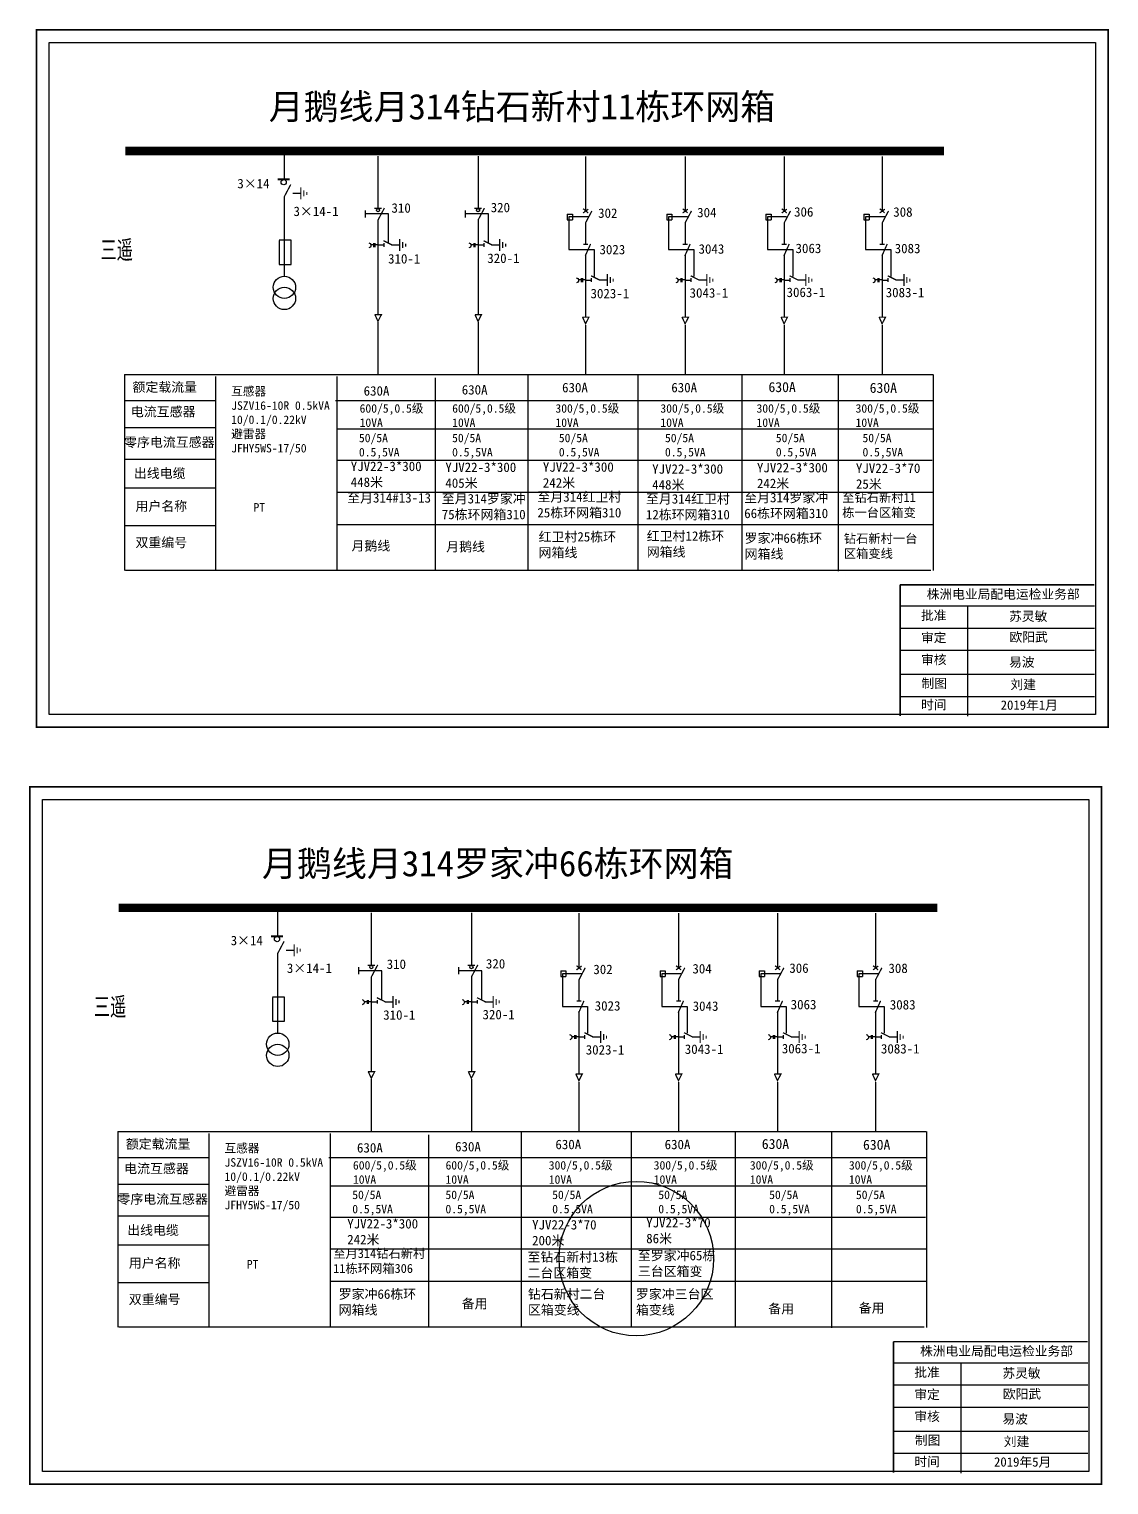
# Model space of a CAD drawing. Extents: x -186 to 211, y -164 to 97.
# Drawn here: x 84.8 to 211.3, y -73.5 to 97 of the extents above; entities that cross this region are included whole.
import ezdxf

# ---------------------------------------------------------------- set-up
doc = ezdxf.new("R2010")
doc.units = 0
doc.header["$LTSCALE"] = 0.774411
doc.linetypes.add('ACAD_ISO02W100', pattern=[15, 12, -3])
doc.linetypes.add('CENTER', pattern=[50.8, 31.75, -6.35, 6.35, -6.35])
doc.layers.get('0').update_dxf_attribs({"linetype": 'CONTINUOUS'})
doc.layers.add('2', color=7, linetype='CONTINUOUS')
doc.layers.add('3', color=7, linetype='CONTINUOUS')
doc.styles.add('hztxt_txtstyle_0.00_0_0', font='simkai.ttf')
doc.styles.add('hztxt_txtstyle_2.70_0_0', font='simkai.ttf', dxfattribs={"height": 2.7})
doc.styles.add('字体', font='', dxfattribs={"height": 2.5})
doc.styles.add('宋体', font='', dxfattribs={"width": 0.65})
doc.styles.get('字体').set_extended_font_data('SimSun')
doc.styles.get('宋体').set_extended_font_data('SimSun')

# ---------------------------------------------------------------- blocks, each defined once
blk = doc.blocks.new('JD')
for points in [[(-2, 0.2), (-2, -0.2), (2, 0.2), (2, -0.2)], [(1, -1.2), (1, -0.8), (-1, -1.2), (-1, -0.8)], [(-0.5, -1.8), (-0.5, -2.2), (0.5, -1.8), (0.5, -2.2)]]:
    blk.add_trace(points)

msp = doc.modelspace()

# ---------------------------------------------------------------- linework, layer by layer
at = {"color": 0}
for p, q in [((114.68, 82.77), (114.68, 79.48)), ((125.67, 82.17), (125.67, 76.06)), ((137.39, 82.17), (137.39, 76.06)), ((149.97, 82.13), (149.97, 75.72)), ((161.63, 82.13), (161.63, 75.72)), ((173.23, 82.13), (173.23, 75.72)), ((184.71, 82.13), (184.71, 75.72)), ((114.7, 77.45), (114.7, 68.12)), ((115.68, 77.82), (116.62, 77.82)), ((147.84, 75.37), (148.44, 75.37)), ((147.84, 75.37), (147.84, 74.71)), ((148.44, 75.37), (148.44, 74.71)), ((159.5, 75.37), (160.1, 75.37)), ((159.5, 75.37), (159.5, 74.71)), ((160.1, 75.37), (160.1, 74.71)), ((171.1, 75.37), (171.7, 75.37)), ((171.1, 75.37), (171.1, 74.71)), ((171.7, 75.37), (171.7, 74.71)), ((182.58, 75.37), (183.18, 75.37)), ((182.58, 75.37), (182.58, 74.71)), ((183.18, 75.37), (183.18, 74.71)), ((125.67, 74.7), (125.67, 63.59)), ((137.39, 74.7), (137.39, 63.59)), ((147.84, 74.71), (148.44, 74.71)), ((149.97, 74.36), (149.97, 71.88)), ((159.5, 74.71), (160.1, 74.71)), ((161.63, 74.36), (161.63, 71.88)), ((171.1, 74.71), (171.7, 74.71)), ((173.23, 74.36), (173.23, 71.88)), ((182.58, 74.71), (183.18, 74.71)), ((184.71, 74.36), (184.71, 71.88)), ((125.67, 71.75), (126.36, 71.75)), ((127.26, 71.77), (128.2, 71.77)), ((137.39, 71.75), (138.08, 71.75)), ((138.98, 71.77), (139.92, 71.77)), ((149.97, 70.64), (149.97, 63.34)), ((161.63, 70.64), (161.63, 63.34)), ((173.23, 70.64), (173.23, 63.34)), ((184.71, 70.64), (184.71, 63.34)), ((149.97, 67.64), (150.67, 67.64)), ((151.57, 67.66), (152.51, 67.66)), ((161.63, 67.64), (162.32, 67.64)), ((163.23, 67.66), (164.17, 67.66)), ((173.23, 67.64), (173.92, 67.64)), ((174.82, 67.66), (175.77, 67.66)), ((184.71, 67.64), (185.4, 67.64)), ((186.3, 67.66), (187.24, 67.66)), ((106.74, 53.49), (96.04, 53.49)), ((106.7, 50.34), (96, 50.34)), ((106.7, 46.63), (96, 46.63)), ((106.66, 43.24), (95.96, 43.24)), ((106.7, 38.83), (96, 38.83)), ((113.9, -5.91), (113.9, -9.2)), ((124.89, -6.51), (124.89, -12.62)), ((136.61, -6.51), (136.61, -12.62)), ((149.2, -6.55), (149.2, -12.96)), ((160.85, -6.55), (160.85, -12.96)), ((172.45, -6.55), (172.45, -12.96)), ((183.93, -6.55), (183.93, -12.96)), ((113.92, -11.23), (113.92, -20.56)), ((114.9, -10.86), (115.84, -10.86)), ((147.07, -13.31), (147.66, -13.31)), ((147.07, -13.31), (147.07, -13.97)), ((147.66, -13.31), (147.66, -13.97)), ((158.72, -13.31), (159.32, -13.31)), ((158.72, -13.31), (158.72, -13.97)), ((159.32, -13.31), (159.32, -13.97)), ((170.32, -13.31), (170.92, -13.31)), ((170.32, -13.31), (170.32, -13.97)), ((170.92, -13.31), (170.92, -13.97)), ((181.8, -13.31), (182.4, -13.31)), ((181.8, -13.31), (181.8, -13.97)), ((182.4, -13.31), (182.4, -13.97)), ((124.89, -13.99), (124.89, -25.09)), ((136.61, -13.99), (136.61, -25.09)), ((147.07, -13.97), (147.66, -13.97)), ((149.2, -14.32), (149.2, -16.8)), ((158.72, -13.97), (159.32, -13.97)), ((160.85, -14.32), (160.85, -16.8)), ((170.32, -13.97), (170.92, -13.97)), ((172.45, -14.32), (172.45, -16.8)), ((181.8, -13.97), (182.4, -13.97)), ((183.93, -14.32), (183.93, -16.8)), ((124.89, -16.93), (125.58, -16.93)), ((126.48, -16.92), (127.42, -16.92)), ((136.61, -16.93), (137.3, -16.93)), ((138.2, -16.92), (139.14, -16.92)), ((149.2, -18.04), (149.2, -25.34)), ((160.85, -18.04), (160.85, -25.34)), ((172.45, -18.04), (172.45, -25.34)), ((183.93, -18.04), (183.93, -25.34)), ((149.2, -21.04), (149.89, -21.04)), ((150.79, -21.02), (151.73, -21.02)), ((160.85, -21.04), (161.55, -21.04)), ((162.45, -21.02), (163.39, -21.02)), ((172.45, -21.04), (173.14, -21.04)), ((174.05, -21.02), (174.99, -21.02)), ((183.93, -21.04), (184.62, -21.04)), ((185.52, -21.02), (186.46, -21.02)), ((105.96, -35.19), (95.26, -35.19)), ((105.92, -38.34), (95.22, -38.34)), ((105.92, -42.05), (95.22, -42.05)), ((105.88, -45.44), (95.18, -45.44)), ((105.92, -49.85), (95.22, -49.85))]:
    msp.add_line(p, q, dxfattribs=at)
at = {"color": 0, "linetype": 'ACAD_ISO02W100'}
for p, q in [((150.27, 75.03), (148.03, 75.03)), ((148.03, 75.03), (148.03, 71.22)), ((161.93, 75.03), (159.69, 75.03)), ((159.69, 75.03), (159.69, 71.22)), ((173.53, 75.03), (171.29, 75.03)), ((171.29, 75.03), (171.29, 71.22)), ((185.01, 75.03), (182.77, 75.03)), ((182.77, 75.03), (182.77, 71.22)), ((148.03, 71.22), (150.99, 71.22)), ((150.99, 71.22), (150.99, 68.07)), ((159.69, 71.22), (162.65, 71.22)), ((162.65, 71.22), (162.65, 68.07)), ((171.29, 71.22), (174.25, 71.22)), ((174.25, 71.22), (174.25, 68.07)), ((182.77, 71.22), (185.72, 71.22)), ((185.72, 71.22), (185.72, 68.07)), ((149.5, -13.66), (147.26, -13.66)), ((147.26, -13.66), (147.26, -17.47)), ((161.15, -13.66), (158.91, -13.66)), ((158.91, -13.66), (158.91, -17.47)), ((172.75, -13.66), (170.51, -13.66)), ((170.51, -13.66), (170.51, -17.47)), ((184.23, -13.66), (181.99, -13.66)), ((181.99, -13.66), (181.99, -17.47)), ((147.26, -17.47), (150.21, -17.47)), ((150.21, -17.47), (150.21, -20.61)), ((158.91, -17.47), (161.87, -17.47)), ((161.87, -17.47), (161.87, -20.61)), ((170.51, -17.47), (173.47, -17.47)), ((173.47, -17.47), (173.47, -20.61)), ((181.99, -17.47), (184.94, -17.47)), ((184.94, -17.47), (184.94, -20.61))]:
    msp.add_line(p, q, dxfattribs=at)
at = {"color": 0, "linetype": 'CENTER'}
for p, q in [((125.67, 62.7), (125.67, 56.56)), ((137.39, 62.7), (137.39, 56.56)), ((149.98, 62.36), (149.98, 56.59)), ((161.64, 62.36), (161.64, 56.59)), ((173.23, 62.36), (173.23, 56.59)), ((184.71, 62.36), (184.71, 56.59)), ((124.89, -25.99), (124.89, -32.12)), ((136.61, -25.99), (136.61, -32.12)), ((149.2, -26.33), (149.2, -32.09)), ((160.86, -26.33), (160.86, -32.09)), ((172.46, -26.33), (172.46, -32.09)), ((183.93, -26.33), (183.93, -32.09))]:
    msp.add_line(p, q, dxfattribs=at)
at = {"color": 0, "linetype": 'Continuous'}
for p, q in [((95.98, 56.57), (190.64, 56.57)), ((96.02, 33.63), (96.02, 56.57)), ((106.65, 56.33), (106.65, 33.63)), ((120.85, 56.33), (120.85, 33.63)), ((143.2, 56.53), (143.2, 33.64)), ((156.09, 56.53), (156.09, 33.64)), ((168.29, 56.51), (168.29, 33.62)), ((179.56, 56.44), (179.56, 33.54)), ((190.69, 56.56), (190.69, 33.62)), ((132.37, 56.17), (132.37, 33.65)), ((120.68, 53.51), (190.67, 53.51)), ((120.85, 50.21), (190.69, 50.21)), ((120.85, 46.53), (190.58, 46.53)), ((120.85, 42.8), (190.77, 42.8)), ((120.85, 39.01), (190.67, 39.01)), ((190.43, 33.63), (96.09, 33.63)), ((186.82, 29.47), (209.57, 29.47)), ((194.72, 29.47), (194.72, 16.53)), ((186.82, 26.87), (209.57, 26.87)), ((186.82, 24.28), (209.57, 24.28)), ((186.82, 21.45), (209.57, 21.45)), ((186.82, 18.86), (209.57, 18.86)), ((95.2, -32.11), (189.86, -32.11)), ((95.24, -55.05), (95.24, -32.11)), ((105.87, -32.36), (105.87, -55.05)), ((120.08, -32.36), (120.08, -55.05)), ((142.42, -32.15), (142.42, -55.05)), ((155.31, -32.15), (155.31, -55.05)), ((167.51, -32.17), (167.51, -55.06)), ((178.78, -32.24), (178.78, -55.14)), ((189.92, -32.12), (189.92, -55.07)), ((131.59, -32.51), (131.59, -55.03)), ((119.9, -35.17), (189.89, -35.17)), ((120.08, -38.47), (189.92, -38.47)), ((120.08, -42.15), (189.8, -42.15)), ((120.08, -45.88), (189.99, -45.88)), ((120.08, -49.67), (189.89, -49.67)), ((189.65, -55.05), (95.31, -55.05)), ((186.04, -59.22), (208.79, -59.22)), ((193.94, -59.22), (193.94, -72.15)), ((186.04, -61.81), (208.79, -61.81)), ((186.04, -64.4), (208.79, -64.4)), ((186.04, -67.23), (208.79, -67.23)), ((186.04, -69.82), (208.79, -69.82))]:
    msp.add_line(p, q, dxfattribs=at)
at = {"color": 0, "linetype": 'Continuous', "const_width": 0.182}
for points in [[(85.69, 96.95), (211.17, 96.95), (211.17, 15.25), (85.69, 15.25)], [(84.91, 8.27), (210.39, 8.27), (210.39, -73.43), (84.91, -73.43)]]:
    msp.add_lwpolyline(points, close=True, dxfattribs=at)
at = {"color": 0, "linetype": 'Continuous'}
for points in [[(87.16, 95.48), (209.69, 95.48), (209.69, 16.72), (87.16, 16.72)], [(86.39, 6.79), (208.92, 6.79), (208.92, -71.96), (86.39, -71.96)]]:
    msp.add_lwpolyline(points, close=True, dxfattribs=at)
at = {"color": 0}
for points, const_width in [([(96.09, 82.77), (191.94, 82.77)], 0.998), ([(113.93, 79.44), (115.33, 79.44)], 0.238), ([(114.7, 77.41), (115.45, 78.83)], 0.15), ([(125.23, 76.04), (126.11, 76.04)], 0.15), ([(125.67, 74.66), (126.42, 76.08)], 0.15), ([(136.95, 76.04), (137.83, 76.04)], 0.15), ([(137.39, 74.66), (138.14, 76.08)], 0.15), ([(149.7, 76), (150.28, 75.51)], 0.15), ([(149.69, 75.5), (150.3, 75.95)], 0.15), ([(149.97, 74.32), (150.72, 75.74)], 0.15), ([(161.35, 75.5), (161.96, 75.95)], 0.15), ([(161.35, 76), (161.94, 75.51)], 0.15), ([(161.63, 74.32), (162.38, 75.74)], 0.15), ([(172.95, 75.5), (173.55, 75.95)], 0.15), ([(172.95, 76), (173.54, 75.51)], 0.15), ([(173.23, 74.32), (173.98, 75.74)], 0.15), ([(184.43, 76), (185.01, 75.51)], 0.15), ([(184.42, 75.5), (185.03, 75.95)], 0.15), ([(184.71, 74.32), (185.46, 75.74)], 0.15), ([(126.32, 72.25), (127.32, 71.75)], 0.15), ([(126.36, 71.98), (126.36, 71.52)], 0.15), ([(138.04, 72.25), (139.04, 71.75)], 0.15), ([(138.08, 71.98), (138.08, 71.52)], 0.15), ([(149.71, 71.84), (150.26, 71.84)], 0.15), ([(149.94, 70.46), (150.57, 71.87)], 0.15), ([(161.36, 71.84), (161.92, 71.84)], 0.15), ([(161.6, 70.46), (162.23, 71.87)], 0.15), ([(172.96, 71.84), (173.52, 71.84)], 0.15), ([(173.2, 70.46), (173.83, 71.87)], 0.15), ([(184.44, 71.84), (184.99, 71.84)], 0.15), ([(184.68, 70.46), (185.31, 71.87)], 0.15), ([(150.63, 68.14), (151.63, 67.64)], 0.15), ([(150.67, 67.87), (150.67, 67.41)], 0.15), ([(162.29, 68.14), (163.28, 67.64)], 0.15), ([(162.32, 67.87), (162.32, 67.41)], 0.15), ([(173.88, 68.14), (174.88, 67.64)], 0.15), ([(173.92, 67.87), (173.92, 67.41)], 0.15), ([(185.36, 68.14), (186.36, 67.64)], 0.15), ([(185.4, 67.87), (185.4, 67.41)], 0.15), ([(125.3, 63.57), (126.06, 63.57), (125.67, 62.8), (125.31, 63.59)], 0.15), ([(137.02, 63.57), (137.78, 63.57), (137.39, 62.8), (137.03, 63.59)], 0.15), ([(149.61, 63.29), (150.37, 63.29), (149.98, 62.52), (149.62, 63.31)], 0.15), ([(161.26, 63.29), (162.03, 63.29), (161.64, 62.52), (161.27, 63.31)], 0.15), ([(172.86, 63.29), (173.62, 63.29), (173.23, 62.52), (172.87, 63.31)], 0.15), ([(184.34, 63.29), (185.1, 63.29), (184.71, 62.52), (184.35, 63.31)], 0.15), ([(95.31, -5.91), (191.16, -5.91)], 0.998), ([(113.15, -9.25), (114.56, -9.25)], 0.238), ([(113.92, -11.27), (114.67, -9.85)], 0.15), ([(124.45, -12.64), (125.33, -12.64)], 0.15), ([(124.89, -14.02), (125.64, -12.6)], 0.15), ([(136.17, -12.64), (137.05, -12.64)], 0.15), ([(136.61, -14.02), (137.36, -12.6)], 0.15), ([(148.92, -12.69), (149.5, -13.18)], 0.15), ([(148.91, -13.19), (149.52, -12.73)], 0.15), ([(149.2, -14.36), (149.94, -12.94)], 0.15), ([(160.57, -13.19), (161.18, -12.73)], 0.15), ([(160.57, -12.69), (161.16, -13.18)], 0.15), ([(160.85, -14.36), (161.6, -12.94)], 0.15), ([(172.17, -13.19), (172.78, -12.73)], 0.15), ([(172.17, -12.69), (172.76, -13.18)], 0.15), ([(172.45, -14.36), (173.2, -12.94)], 0.15), ([(183.65, -12.69), (184.24, -13.18)], 0.15), ([(183.64, -13.19), (184.25, -12.73)], 0.15), ([(183.93, -14.36), (184.68, -12.94)], 0.15), ([(125.54, -16.44), (126.54, -16.93)], 0.15), ([(125.58, -16.7), (125.58, -17.16)], 0.15), ([(137.26, -16.44), (138.26, -16.93)], 0.15), ([(137.3, -16.7), (137.3, -17.16)], 0.15), ([(148.93, -16.84), (149.48, -16.84)], 0.15), ([(149.17, -18.22), (149.79, -16.81)], 0.15), ([(160.59, -16.84), (161.14, -16.84)], 0.15), ([(160.82, -18.22), (161.45, -16.81)], 0.15), ([(172.18, -16.84), (172.74, -16.84)], 0.15), ([(172.42, -18.22), (173.05, -16.81)], 0.15), ([(183.66, -16.84), (184.21, -16.84)], 0.15), ([(183.9, -18.22), (184.53, -16.81)], 0.15), ([(149.85, -20.54), (150.85, -21.04)], 0.15), ([(161.51, -20.54), (162.51, -21.04)], 0.15), ([(173.1, -20.54), (174.1, -21.04)], 0.15), ([(184.58, -20.54), (185.58, -21.04)], 0.15), ([(149.89, -20.81), (149.89, -21.27)], 0.15), ([(161.55, -20.81), (161.55, -21.27)], 0.15), ([(173.14, -20.81), (173.14, -21.27)], 0.15), ([(184.62, -20.81), (184.62, -21.27)], 0.15), ([(124.52, -25.11), (125.28, -25.11), (124.89, -25.88), (124.53, -25.1)], 0.15), ([(136.24, -25.11), (137, -25.11), (136.61, -25.88), (136.25, -25.1)], 0.15), ([(148.83, -25.39), (149.59, -25.39), (149.2, -26.16), (148.84, -25.38)], 0.15), ([(160.49, -25.39), (161.25, -25.39), (160.86, -26.16), (160.49, -25.38)], 0.15), ([(172.08, -25.39), (172.85, -25.39), (172.46, -26.16), (172.09, -25.38)], 0.15), ([(183.56, -25.39), (184.32, -25.39), (183.93, -26.16), (183.57, -25.38)], 0.15)]:
    msp.add_lwpolyline(points, dxfattribs=dict(at, const_width=const_width))
for points in [[(124.16, 75.81), (124.16, 74.98)], [(135.88, 75.81), (135.88, 74.98)], [(114.11, 72.28), (114.11, 69.48), (115.49, 69.48), (115.49, 72.31), (114.11, 72.31)], [(125.16, 71.76), (124.85, 71.76)], [(125.16, 71.97), (125.16, 71.51)], [(125.3, 71.97), (125.3, 71.51)], [(125.67, 71.76), (125.3, 71.76)], [(136.88, 71.76), (136.57, 71.76)], [(136.88, 71.97), (136.88, 71.51)], [(137.02, 71.97), (137.02, 71.51)], [(137.39, 71.76), (137.02, 71.76)], [(149.47, 67.65), (149.16, 67.65)], [(149.47, 67.86), (149.47, 67.41)], [(149.61, 67.86), (149.61, 67.41)], [(149.97, 67.65), (149.61, 67.65)], [(161.13, 67.65), (160.81, 67.65)], [(161.13, 67.86), (161.13, 67.41)], [(161.27, 67.86), (161.27, 67.41)], [(161.63, 67.65), (161.27, 67.65)], [(172.73, 67.65), (172.41, 67.65)], [(172.73, 67.86), (172.73, 67.41)], [(172.87, 67.86), (172.87, 67.41)], [(173.23, 67.65), (172.87, 67.65)], [(184.2, 67.65), (183.89, 67.65)], [(184.2, 67.86), (184.2, 67.41)], [(184.34, 67.86), (184.34, 67.41)], [(184.71, 67.65), (184.34, 67.65)], [(123.38, -12.87), (123.38, -13.7)], [(135.1, -12.87), (135.1, -13.7)], [(113.33, -16.4), (113.33, -19.2), (114.71, -19.2), (114.71, -16.37), (113.33, -16.37)], [(124.39, -16.93), (124.07, -16.93)], [(124.39, -16.72), (124.39, -17.17)], [(124.53, -16.72), (124.53, -17.17)], [(124.89, -16.93), (124.53, -16.93)], [(136.1, -16.93), (135.79, -16.93)], [(136.1, -16.72), (136.1, -17.17)], [(136.24, -16.72), (136.24, -17.17)], [(136.61, -16.93), (136.24, -16.93)], [(148.69, -21.03), (148.38, -21.03)], [(148.69, -20.82), (148.69, -21.28)], [(148.83, -20.82), (148.83, -21.28)], [(149.19, -21.03), (148.83, -21.03)], [(160.35, -21.03), (160.03, -21.03)], [(160.35, -20.82), (160.35, -21.28)], [(160.49, -20.82), (160.49, -21.28)], [(160.85, -21.03), (160.49, -21.03)], [(171.95, -21.03), (171.63, -21.03)], [(171.95, -20.82), (171.95, -21.28)], [(172.09, -20.82), (172.09, -21.28)], [(172.45, -21.03), (172.09, -21.03)], [(183.42, -21.03), (183.11, -21.03)], [(183.42, -20.82), (183.42, -21.28)], [(183.56, -20.82), (183.56, -21.28)], [(183.93, -21.03), (183.56, -21.03)]]:
    msp.add_lwpolyline(points, dxfattribs=at)
at = {"color": 0, "linetype": 'ACAD_ISO02W100'}
for points in [[(126.9, 71.98), (126.9, 75.4), (124.16, 75.4)], [(138.61, 71.98), (138.61, 75.4), (135.88, 75.4)], [(126.12, -16.7), (126.12, -13.29), (123.38, -13.29)], [(137.84, -16.7), (137.84, -13.29), (135.1, -13.29)]]:
    msp.add_lwpolyline(points, dxfattribs=at)
at = {"color": 0}
for points in [[(124.58, 72.01, -0.877934), (124.59, 71.4)], [(136.3, 72.01, -0.877934), (136.31, 71.4)], [(148.89, 67.91, -0.877934), (148.9, 67.3)], [(160.55, 67.91, -0.877934), (160.56, 67.3)], [(172.14, 67.91, -0.877934), (172.15, 67.3)], [(183.62, 67.91, -0.877934), (183.63, 67.3)], [(123.8, -16.67, -0.877934), (123.81, -17.28)], [(135.52, -16.67, -0.877934), (135.53, -17.28)], [(148.11, -20.77, -0.877934), (148.12, -21.38)], [(159.77, -20.77, -0.877934), (159.78, -21.38)], [(171.36, -20.77, -0.877934), (171.38, -21.38)], [(182.84, -20.77, -0.877934), (182.85, -21.38)]]:
    msp.add_lwpolyline(points, format="xyb", dxfattribs=at)
at = {"color": 0, "linetype": 'Continuous', "const_width": 0.182}
for points in [[(186.82, 31.94), (186.81, 16.57)], [(186.82, 31.94), (209.57, 31.94)], [(186.04, -56.74), (186.03, -72.11)], [(186.04, -56.74), (208.79, -56.74)]]:
    msp.add_lwpolyline(points, dxfattribs=at)
at = {"color": 0}
for centre, radius in [((114.63, 79.1), 0.305), ((125.67, 75.83), 0.192), ((137.39, 75.83), 0.192), ((113.85, -9.58), 0.305), ((124.89, -12.85), 0.192), ((136.61, -12.85), 0.192)]:
    msp.add_circle(centre, radius, dxfattribs=at)
at = {"color": 1, "linetype": 'Continuous'}
msp.add_circle((155.92, -47.01), 9.05, dxfattribs=at)
at = {"layer": '2', "color": 0}
for centre in [(114.71, 66.79), (114.71, 65.49), (113.93, -21.89), (113.93, -23.2)]:
    msp.add_circle(centre, 1.31, dxfattribs=at)

# ---------------------------------------------------------------- block references
at = {"color": 0, "xscale": 0.3494655254594932, "yscale": 0.3494655254594932, "zscale": 0.3494655254595134, "rotation": 90}
for p in [(116.64, 77.79), (128.22, 71.74), (139.93, 71.74), (152.52, 67.64), (164.18, 67.64), (175.78, 67.64), (187.26, 67.64), (115.86, -10.89), (127.44, -16.94), (139.16, -16.94), (151.74, -21.05), (163.4, -21.05), (175, -21.05), (186.48, -21.05)]:
    msp.add_blockref('JD', p, dxfattribs=at)

# ---------------------------------------------------------------- texts
at = {"color": 0, "linetype": 'Continuous', "style": 'hztxt_txtstyle_2.70_0_0'}
for s, p in [('3×14', (109.2, 78.39)), ('3×14-1', (115.78, 75.14)), ('310', (127.25, 75.53)), ('320', (138.87, 75.59)), ('302', (151.45, 74.93)), ('304', (163.05, 75)), ('306', (174.4, 75.07)), ('308', (186.01, 75.06)), ('3023', (151.61, 70.66)), ('3043', (163.21, 70.73)), ('3063', (174.57, 70.8)), ('3083', (186.18, 70.79)), ('310-1', (126.85, 69.58)), ('320-1', (138.47, 69.64)), ('3023-1', (150.56, 65.51)), ('3043-1', (162.16, 65.58)), ('3063-1', (173.52, 65.65)), ('3083-1', (185.13, 65.63)), ('3×14', (108.42, -10.29)), ('320', (138.31, -13.02)), ('3×14-1', (115, -13.54)), ('310', (126.69, -13.07)), ('302', (150.89, -13.68)), ('304', (162.49, -13.6)), ('306', (173.84, -13.53)), ('308', (185.45, -13.55)), ('3023', (151.05, -17.95)), ('3043', (162.52, -17.98)), ('3063', (174, -17.8)), ('3083', (185.61, -17.82)), ('310-1', (126.28, -19.02)), ('320-1', (137.91, -18.97)), ('3023-1', (150, -23.1)), ('3043-1', (161.6, -23.03)), ('3063-1', (172.96, -22.96)), ('3083-1', (184.57, -22.98))]:
    msp.add_text(s, height=1.109, dxfattribs=at).set_placement(p)
at = {"color": 0, "linetype": 'Continuous', "attachment_point": 1}
for s, insert, char_height, width, style in [('月鹅线月314钻石新村11栋环网箱', (112.87, 89.46), 3, 90.5642, '字体'), ('{\\fSimSun|b0|i0|c134|p2;额定载流量}', (96.92, 55.66), 1.1094, 17.8852, 'hztxt_txtstyle_2.70_0_0'), ('\\A1;{\\fSimSun|b0|i0|c134|p2;互感器\\PJSZV16-10R 0.5kVA\\P10/0.1/0.22kV\\P避雷器\\PJFHY5WS-17/50}', (108.48, 55.1), 0.9985, 18.4113, 'hztxt_txtstyle_2.70_0_0'), ('{\\fSimSun|b0|i0|c134|p2;630A}', (123.99, 55.21), 1.1094, 17.8852, 'hztxt_txtstyle_2.70_0_0'), ('{\\fSimSun|b0|i0|c134|p2;630A}', (135.48, 55.34), 1.1094, 17.8852, 'hztxt_txtstyle_2.70_0_0'), ('{\\fSimSun|b0|i0|c134|p2;630A}', (147.23, 55.6), 1.1094, 17.8852, 'hztxt_txtstyle_2.70_0_0'), ('{\\fSimSun|b0|i0|c134|p2;630A}', (160.02, 55.6), 1.1094, 17.8852, 'hztxt_txtstyle_2.70_0_0'), ('{\\fSimSun|b0|i0|c134|p2;630A}', (171.4, 55.69), 1.1757, 9.454, 'hztxt_txtstyle_0.00_0_0'), ('{\\fSimSun|b0|i0|c134|p2;630A}', (183.25, 55.6), 1.1757, 9.454, 'hztxt_txtstyle_0.00_0_0'), ('{\\fSimSun|b0|i0|c134|p2;电流互感器}', (96.73, 52.78), 1.1094, 17.8852, 'hztxt_txtstyle_2.70_0_0'), ('\\A1;{\\fSimSun|b0|i0|c134|p2;600/5,0.5级\\P10VA}', (123.52, 53.1), 0.9985, 18.4113, 'hztxt_txtstyle_2.70_0_0'), ('\\A1;{\\fSimSun|b0|i0|c134|p2;600/5,0.5级\\P10VA}', (134.36, 53.1), 0.9985, 18.4113, 'hztxt_txtstyle_2.70_0_0'), ('\\A1;{\\fSimSun|b0|i0|c134|p2;300/5,0.5级\\P10VA}', (146.45, 53.1), 0.9985, 18.4113, 'hztxt_txtstyle_2.70_0_0'), ('\\A1;{\\fSimSun|b0|i0|c134|p2;300/5,0.5级\\P10VA}', (158.74, 53.1), 0.9985, 18.4113, 'hztxt_txtstyle_2.70_0_0'), ('\\A1;{\\fSimSun|b0|i0|c134|p2;300/5,0.5级\\P10VA}', (170, 53.1), 0.9985, 18.4113, 'hztxt_txtstyle_2.70_0_0'), ('\\A1;{\\fSimSun|b0|i0|c134|p2;300/5,0.5级\\P10VA}', (181.6, 53.1), 0.9985, 18.4113, 'hztxt_txtstyle_2.70_0_0'), ('{\\fSimSun|b0|i0|c134|p2;50/5A\\P0.5,5VA}', (123.44, 49.64), 0.9985, 17.8852, 'hztxt_txtstyle_2.70_0_0'), ('{\\fSimSun|b0|i0|c134|p2;50/5A\\P0.5,5VA}', (134.35, 49.64), 0.9985, 17.8852, 'hztxt_txtstyle_2.70_0_0'), ('{\\fSimSun|b0|i0|c134|p2;50/5A\\P0.5,5VA}', (146.85, 49.64), 0.9985, 17.8852, 'hztxt_txtstyle_2.70_0_0'), ('{\\fSimSun|b0|i0|c134|p2;50/5A\\P0.5,5VA}', (159.28, 49.64), 0.9985, 17.8852, 'hztxt_txtstyle_2.70_0_0'), ('{\\fSimSun|b0|i0|c134|p2;50/5A\\P0.5,5VA}', (172.26, 49.64), 0.9985, 17.8852, 'hztxt_txtstyle_2.70_0_0'), ('{\\fSimSun|b0|i0|c134|p2;50/5A\\P0.5,5VA}', (182.41, 49.64), 0.9985, 17.8852, 'hztxt_txtstyle_2.70_0_0'), ('{\\fSimSun|b0|i0|c134|p2;零序电流互感器}', (95.94, 49.2), 1.1094, 17.8852, 'hztxt_txtstyle_2.70_0_0'), ('{\\fSimSun|b0|i0|c134|p2;YJV22-3*300\\P448米}', (122.48, 46.37), 1.1094, 17.8852, 'hztxt_txtstyle_2.70_0_0'), ('{\\fSimSun|b0|i0|c134|p2;YJV22-3*300\\P405米}', (133.56, 46.26), 1.1094, 17.8852, 'hztxt_txtstyle_2.70_0_0'), ('{\\fSimSun|b0|i0|c134|p2;YJV22-3*300\\P242米}', (144.98, 46.29), 1.1094, 17.8852, 'hztxt_txtstyle_2.70_0_0'), ('{\\fSimSun|b0|i0|c134|p2;YJV22-3*300\\P448米}', (157.78, 46.06), 1.1094, 17.8852, 'hztxt_txtstyle_2.70_0_0'), ('{\\fSimSun|b0|i0|c134|p2;YJV22-3*300\\P242米}', (170.05, 46.22), 1.1094, 17.8852, 'hztxt_txtstyle_2.70_0_0'), ('{\\fSimSun|b0|i0|c134|p2;YJV22-3*70\\P25米}', (181.64, 46.15), 1.1094, 17.8852, 'hztxt_txtstyle_2.70_0_0'), ('{\\fSimSun|b0|i0|c134|p2;出线电缆}', (97.08, 45.56), 1.1094, 17.8852, 'hztxt_txtstyle_2.70_0_0'), ('{\\fSimSun|b0|i0|c134|p2;至月314#13-13}', (122.06, 42.68), 1.1094, 9.7676, 'hztxt_txtstyle_2.70_0_0'), ('{\\fSimSun|b0|i0|c134|p2;至月314罗家冲75栋环网箱310}', (133.14, 42.58), 1.1094, 10.274, 'hztxt_txtstyle_2.70_0_0'), ('{\\fSimSun|b0|i0|c134|p2;至月314红卫村25栋环网箱310}', (144.34, 42.79), 1.1094, 10.274, 'hztxt_txtstyle_2.70_0_0'), ('{\\fSimSun|b0|i0|c134|p2;至月314红卫村12栋环网箱310}', (157.05, 42.56), 1.1094, 10.274, 'hztxt_txtstyle_2.70_0_0'), ('{\\fSimSun|b0|i0|c134|p2;至月314罗家冲66栋环网箱310}', (168.56, 42.71), 1.1094, 10.274, 'hztxt_txtstyle_2.70_0_0'), ('{\\fSimSun|b0|i0|c134|p2;至钻石新村11栋一台区箱变}', (180.03, 42.69), 1.0539, 9.2018, 'hztxt_txtstyle_2.70_0_0'), ('{\\fSimSun|b0|i0|c134|p2;用户名称}', (97.27, 41.71), 1.1094, 17.8852, 'hztxt_txtstyle_2.70_0_0'), ('{\\fSimSun|b0|i0|c134|p2;PT}', (111.09, 41.51), 1.0024, 7.7986, 'hztxt_txtstyle_0.00_0_0'), ('{\\fSimSun|b0|i0|c134|p2;双重编号}', (97.27, 37.45), 1.1094, 17.8852, 'hztxt_txtstyle_2.70_0_0'), ('{\\fSimSun|b0|i0|c134|p2;红卫村25栋环网箱线}', (144.48, 38.12), 1.1094, 10.274, 'hztxt_txtstyle_2.70_0_0'), ('{\\fSimSun|b0|i0|c134|p2;红卫村12栋环网箱线}', (157.14, 38.2), 1.1094, 10.274, 'hztxt_txtstyle_2.70_0_0'), ('{\\fSimSun|b0|i0|c134|p2;罗家冲66栋环网箱线}', (168.61, 37.96), 1.1094, 10.274, 'hztxt_txtstyle_2.70_0_0'), ('{\\fSimSun|b0|i0|c134|p2;钻石新村一台区箱变线}', (180.22, 37.89), 1.0539, 9.2018, 'hztxt_txtstyle_2.70_0_0'), ('{\\fSimSun|b0|i0|c134|p2;月鹅线}', (122.57, 37.06), 1.1094, 9.6036, 'hztxt_txtstyle_2.70_0_0'), ('{\\fSimSun|b0|i0|c134|p2;月鹅线}', (133.66, 36.96), 1.1094, 9.6036, 'hztxt_txtstyle_2.70_0_0'), ('株洲电业局配电运检业务部', (189.93, 31.39), 1.0944, 29.9201, '字体'), ('{\\fKaiTi_GB2312|b0|i0|c134|p49;批准}', (189.26, 28.9), 1.0944, 8.5588, '字体'), ('苏灵敏', (199.58, 28.8), 1.094, 8.5588, '字体'), ('\\f\uffbfﾬￌﾣﾤ_GB2312|b0|i0|c134|p49;审定', (189.26, 26.3), 1.0944, 8.5588, '字体'), ('欧阳武', (199.63, 26.37), 1.094, 8.5588, '字体'), ('\\f\uffbfﾬￌﾣﾤ_GB2312|b0|i0|c134|p49;审核', (189.26, 23.72), 1.0944, 8.5588, '字体'), ('易波', (199.58, 23.43), 1.094, 8.5588, '字体'), ('\\f\uffbfﾬￌﾣﾤ_GB2312|b0|i0|c134|p49;制图', (189.32, 20.94), 1.0944, 8.5588, '字体'), ('刘建', (199.74, 20.8), 1.094, 8.5588, '字体'), ('\\f\uffbfﾬￌﾣﾤ_GB2312|b0|i0|c134|p49;时间', (189.26, 18.43), 1.0944, 8.5588, '字体'), ('2019年1月', (198.59, 18.39), 1.094, 16.0081, '字体'), ('月鹅线月314罗家冲66栋环网箱', (112.09, 0.78), 3, 90.5642, '字体'), ('{\\fSimSun|b0|i0|c134|p2;额定载流量}', (96.14, -33.02), 1.1094, 17.8852, 'hztxt_txtstyle_2.70_0_0'), ('\\A1;{\\fSimSun|b0|i0|c134|p2;互感器\\PJSZV16-10R 0.5kVA\\P10/0.1/0.22kV\\P避雷器\\PJFHY5WS-17/50}', (107.7, -33.58), 0.9985, 18.4113, 'hztxt_txtstyle_2.70_0_0'), ('{\\fSimSun|b0|i0|c134|p2;630A}', (123.21, -33.47), 1.1094, 17.8852, 'hztxt_txtstyle_2.70_0_0'), ('{\\fSimSun|b0|i0|c134|p2;630A}', (134.7, -33.34), 1.1094, 17.8852, 'hztxt_txtstyle_2.70_0_0'), ('{\\fSimSun|b0|i0|c134|p2;630A}', (146.45, -33.08), 1.1094, 17.8852, 'hztxt_txtstyle_2.70_0_0'), ('{\\fSimSun|b0|i0|c134|p2;630A}', (159.24, -33.08), 1.1094, 17.8852, 'hztxt_txtstyle_2.70_0_0'), ('{\\fSimSun|b0|i0|c134|p2;630A}', (170.62, -32.99), 1.1757, 9.454, 'hztxt_txtstyle_0.00_0_0'), ('{\\fSimSun|b0|i0|c134|p2;630A}', (182.47, -33.08), 1.1757, 9.454, 'hztxt_txtstyle_0.00_0_0'), ('{\\fSimSun|b0|i0|c134|p2;电流互感器}', (95.95, -35.9), 1.1094, 17.8852, 'hztxt_txtstyle_2.70_0_0'), ('\\A1;{\\fSimSun|b0|i0|c134|p2;600/5,0.5级\\P10VA}', (122.74, -35.58), 0.9985, 18.4113, 'hztxt_txtstyle_2.70_0_0'), ('\\A1;{\\fSimSun|b0|i0|c134|p2;600/5,0.5级\\P10VA}', (133.58, -35.58), 0.9985, 18.4113, 'hztxt_txtstyle_2.70_0_0'), ('\\A1;{\\fSimSun|b0|i0|c134|p2;300/5,0.5级\\P10VA}', (145.67, -35.58), 0.9985, 18.4113, 'hztxt_txtstyle_2.70_0_0'), ('\\A1;{\\fSimSun|b0|i0|c134|p2;300/5,0.5级\\P10VA}', (157.96, -35.58), 0.9985, 18.4113, 'hztxt_txtstyle_2.70_0_0'), ('\\A1;{\\fSimSun|b0|i0|c134|p2;300/5,0.5级\\P10VA}', (169.22, -35.58), 0.9985, 18.4113, 'hztxt_txtstyle_2.70_0_0'), ('\\A1;{\\fSimSun|b0|i0|c134|p2;300/5,0.5级\\P10VA}', (180.82, -35.58), 0.9985, 18.4113, 'hztxt_txtstyle_2.70_0_0'), ('{\\fSimSun|b0|i0|c134|p2;50/5A\\P0.5,5VA}', (122.66, -39.04), 0.9985, 17.8852, 'hztxt_txtstyle_2.70_0_0'), ('{\\fSimSun|b0|i0|c134|p2;50/5A\\P0.5,5VA}', (133.57, -39.04), 0.9985, 17.8852, 'hztxt_txtstyle_2.70_0_0'), ('{\\fSimSun|b0|i0|c134|p2;50/5A\\P0.5,5VA}', (146.07, -39.04), 0.9985, 17.8852, 'hztxt_txtstyle_2.70_0_0'), ('{\\fSimSun|b0|i0|c134|p2;50/5A\\P0.5,5VA}', (158.5, -39.04), 0.9985, 17.8852, 'hztxt_txtstyle_2.70_0_0'), ('{\\fSimSun|b0|i0|c134|p2;50/5A\\P0.5,5VA}', (171.48, -39.04), 0.9985, 17.8852, 'hztxt_txtstyle_2.70_0_0'), ('{\\fSimSun|b0|i0|c134|p2;50/5A\\P0.5,5VA}', (181.64, -39.04), 0.9985, 17.8852, 'hztxt_txtstyle_2.70_0_0'), ('{\\fSimSun|b0|i0|c134|p2;零序电流互感器}', (95.16, -39.48), 1.1094, 17.8852, 'hztxt_txtstyle_2.70_0_0'), ('{\\fSimSun|b0|i0|c134|p2;YJV22-3*300\\P242米}', (122.07, -42.37), 1.1094, 17.8852, 'hztxt_txtstyle_2.70_0_0'), ('{\\fSimSun|b0|i0|c134|p2;YJV22-3*70\\P200米}', (143.72, -42.49), 1.1094, 17.8852, 'hztxt_txtstyle_2.70_0_0'), ('{\\fSimSun|b0|i0|c134|p2;YJV22-3*70\\P86米}', (157.08, -42.25), 1.1094, 17.8852, 'hztxt_txtstyle_2.70_0_0'), ('{\\fSimSun|b0|i0|c134|p2;出线电缆}', (96.3, -43.12), 1.1094, 17.8852, 'hztxt_txtstyle_2.70_0_0'), ('{\\fSimSun|b0|i0|c134|p2;至月314钻石新村11栋环网箱306}', (120.43, -45.88), 1.0539, 11.4381, 'hztxt_txtstyle_2.70_0_0'), ('{\\fSimSun|b0|i0|c134|p2;至罗家冲65栋三台区箱变}', (156.1, -46.1), 1.1094, 10.274, 'hztxt_txtstyle_2.70_0_0'), ('{\\fSimSun|b0|i0|c134|p2;用户名称}', (96.49, -46.97), 1.1094, 17.8852, 'hztxt_txtstyle_2.70_0_0'), ('{\\fSimSun|b0|i0|c134|p2;PT}', (110.31, -47.17), 1.0024, 7.7986, 'hztxt_txtstyle_0.00_0_0'), ('{\\fSimSun|b0|i0|c134|p2;至钻石新村13栋二台区箱变}', (143.18, -46.27), 1.1094, 11.7151, 'hztxt_txtstyle_2.70_0_0'), ('{\\fSimSun|b0|i0|c134|p2;双重编号}', (96.49, -51.23), 1.1094, 17.8852, 'hztxt_txtstyle_2.70_0_0'), ('{\\fSimSun|b0|i0|c134|p2;罗家冲66栋环网箱线}', (121.07, -50.61), 1.1094, 10.274, 'hztxt_txtstyle_2.70_0_0'), ('{\\fSimSun|b0|i0|c134|p2;钻石新村二台区箱变线}', (143.23, -50.61), 1.1094, 10.274, 'hztxt_txtstyle_2.70_0_0'), ('{\\fSimSun|b0|i0|c134|p2;罗家冲三台区箱变线}', (155.88, -50.61), 1.1094, 10.274, 'hztxt_txtstyle_2.70_0_0'), ('{\\fSimSun|b0|i0|c134|p2;备用}', (135.48, -51.74), 1.1094, 17.8852, 'hztxt_txtstyle_2.70_0_0'), ('{\\fSimSun|b0|i0|c134|p2;备用}', (171.38, -52.33), 1.1094, 17.8852, 'hztxt_txtstyle_2.70_0_0'), ('{\\fSimSun|b0|i0|c134|p2;备用}', (181.97, -52.23), 1.1094, 17.8852, 'hztxt_txtstyle_2.70_0_0'), ('株洲电业局配电运检业务部', (189.15, -57.29), 1.0944, 29.9201, '字体'), ('{\\fKaiTi_GB2312|b0|i0|c134|p49;批准}', (188.48, -59.78), 1.0944, 8.5588, '字体'), ('苏灵敏', (198.8, -59.88), 1.094, 8.5588, '字体'), ('\\f\uffbfﾬￌﾣﾤ_GB2312|b0|i0|c134|p49;审定', (188.48, -62.38), 1.0944, 8.5588, '字体'), ('欧阳武', (198.85, -62.32), 1.094, 8.5588, '字体'), ('\\f\uffbfﾬￌﾣﾤ_GB2312|b0|i0|c134|p49;审核', (188.48, -64.96), 1.0944, 8.5588, '字体'), ('易波', (198.8, -65.25), 1.094, 8.5588, '字体'), ('\\f\uffbfﾬￌﾣﾤ_GB2312|b0|i0|c134|p49;制图', (188.54, -67.74), 1.0944, 8.5588, '字体'), ('刘建', (198.96, -67.89), 1.094, 8.5588, '字体'), ('\\f\uffbfﾬￌﾣﾤ_GB2312|b0|i0|c134|p49;时间', (188.48, -70.25), 1.0944, 8.5588, '字体'), ('2019年5月', (197.81, -70.29), 1.094, 16.0081, '字体')]:
    msp.add_mtext(s, dxfattribs=dict(at, insert=insert, char_height=char_height, width=width, style=style))
at = {"layer": '3', "color": 0, "style": '宋体', "width": 0.65}
for p in [(93.17, 70.12, -0.03), (92.39, -18.56, -0.03)]:
    msp.add_text('三遥', height=2.143, dxfattribs=at).set_placement(p)

doc.saveas('drawing.dxf')
